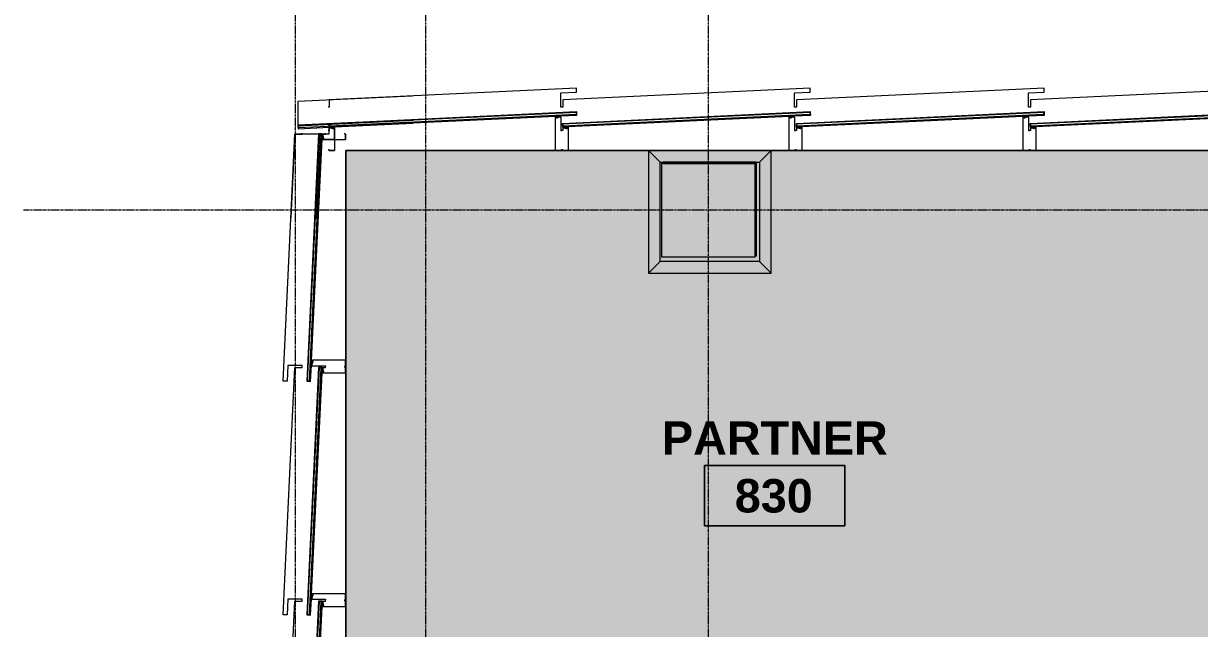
# Model space of a CAD drawing. Header units: inches. Extents: x -203 to 2070, y -968 to 768.
# Drawn here: x -203 to 98.8, y 457.7 to 613.1 of the extents above; entities that cross this region are included whole.
import ezdxf

# ---------------------------------------------------------------- set-up
doc = ezdxf.new("R2010")
doc.units = ezdxf.units.IN
doc.header["$MEASUREMENT"] = 0
doc.linetypes.add('Grid Line 1_2_', pattern=[0.875, 0.5, -0.125, 0.125, -0.125])
for name, color, linetype, lineweight in [('A-AREA-IDEN', 2, 'Continuous', 9), ('A-Bldg-Patt', 7, 'Continuous', 9), ('A-Cols-Bldg', 7, 'Continuous', 9), ('A-DETL-GENF', 92, 'Continuous', 9), ('A-DETL-THIN', 151, 'Continuous', 9), ('A-Glaz-Exst', 7, 'Continuous', 9), ('A-Wall-Exst', 7, 'Continuous', 9), ('A-WALL-PATT', 111, 'Continuous', 13), ('Jenner and Block 8fl_BB_dwg', 8, 'Continuous', 9), ('S-GRID', 1, 'Continuous', 9)]:
    doc.layers.add(name, color=color, linetype=linetype, lineweight=lineweight)
doc.styles.add('Swis721 Lt BT_B', font='', dxfattribs={"height": 8.583975})
doc.styles.get('Swis721 Lt BT_B').set_extended_font_data('Swis721 Lt BT', bold=True)

# ---------------------------------------------------------------- blocks, each defined once
blk = doc.blocks.new('Jenner and Block 8fl_BB_dwg_CW-60-5551869-LEVEL 8 - POWER _ SIGNAL')
at = {"layer": 'A-Glaz-Exst'}
for p, q in [((12.2, 3.66), (9.21, -59.64)), ((12.71, 3.76), (9.71, -59.79)), ((12.7, 3.64), (11.95, 3.67)), ((11.38, -1.22), (11.47, -1.22)), ((11.38, -1.27), (11.46, -1.27)), ((11.51, -0.25), (11.47, -1.19)), ((11.69, -0.87), (11.49, -0.86)), ((11.67, -1.6), (11.68, -1.6)), ((11.68, -1.41), (11.69, -1.41)), ((11.68, -1.46), (11.68, -1.46)), ((11.68, -1.51), (11.68, -1.51)), ((11.68, -1.55), (11.68, -1.55)), ((11.69, -1.18), (11.7, -1.18)), ((11.69, -1.23), (11.7, -1.23)), ((11.69, -1.27), (11.69, -1.27)), ((11.69, -1.32), (11.69, -1.32)), ((11.69, -1.37), (11.69, -1.37)), ((11.7, -0.99), (11.71, -0.99)), ((11.7, -1.04), (11.7, -1.04)), ((11.7, -1.09), (11.7, -1.09)), ((11.7, -1.13), (11.7, -1.13)), ((11.71, -0.9), (11.71, -0.9)), ((11.71, -0.95), (11.71, -0.95)), ((8.67, -58.72), (8.75, -58.73)), ((8.67, -58.77), (8.75, -58.78)), ((8.94, -59.13), (8.74, -59.12)), ((8.96, -59.05), (8.97, -59.05)), ((8.96, -59.1), (8.96, -59.1)), ((8.96, -59.63), (9.71, -59.67)), ((8.97, -58.82), (8.98, -58.82)), ((8.97, -58.86), (8.97, -58.86)), ((8.97, -58.91), (8.97, -58.91)), ((8.97, -58.96), (8.97, -58.96)), ((8.96, -59), (8.97, -59)), ((8.98, -58.58), (8.99, -58.58)), ((8.98, -58.63), (8.99, -58.63)), ((8.98, -58.68), (8.98, -58.68)), ((8.98, -58.72), (8.98, -58.72)), ((8.98, -58.77), (8.98, -58.77)), ((8.99, -58.4), (9, -58.4)), ((8.99, -58.44), (8.99, -58.44)), ((8.99, -58.49), (8.99, -58.49)), ((8.99, -58.54), (8.99, -58.54))]:
    blk.add_line(p, q, dxfattribs=at)
at = {"layer": 'A-Glaz-Exst', "flags": 128}
for points in [[(9.95, -59.8), (12.95, 3.75), (12.7, 3.76), (11.95, 3.8), (11.76, -0.26), (11.7, -1.58), (9.02, -58.42), (8.96, -59.75), (9.95, -59.8)], [(14.14, 0), (14.14, -0.26), (17.76, -0.26), (17.95, 3.75), (18.96, 3.75), (15.96, -59.75), (14.14, -59.75), (14.14, -60)], [(2.96, -0.25), (3.14, -0.25), (3.14, 0)], [(11.56, -0.25), (8.14, -0.25), (8.14, 0), (8.14, -0.25)], [(2.96, -1.63), (2.96, -0.25), (2.96, -1.63), (11.5, -1.63)], [(11.44, -1.19), (11.42, -1.18), (11.42, -1.15), (11.35, -1.14), (11.32, -1.19), (11.31, -1.24), (11.32, -1.29), (11.34, -1.34), (11.41, -1.35), (11.41, -1.31), (11.44, -1.31)], [(11.49, -0.87), (11.47, -1.19), (11.41, -1.19), (11.41, -1.16), (11.38, -1.16), (11.33, -1.22), (11.32, -1.24), (11.33, -1.27), (11.37, -1.33), (11.4, -1.34), (11.4, -1.31), (11.47, -1.31), (11.46, -1.34)], [(11.45, -1.62), (11.47, -1.31), (11.45, -1.62), (11.65, -1.62)], [(8.97, -58.38), (8.71, -58.38), (2.96, -58.38), (2.96, -59.75), (2.96, -58.37)], [(2.96, -59.75), (3.14, -59.75), (3.14, -60)], [(8.75, -58.81), (8.71, -59.75), (8.14, -59.75), (8.14, -60)], [(8.72, -58.81), (8.7, -58.81), (8.7, -58.85), (8.62, -58.85), (8.6, -58.8), (8.6, -58.75), (8.61, -58.69), (8.63, -58.65), (8.71, -58.65), (8.71, -58.69), (8.73, -58.69)], [(8.74, -59.13), (8.75, -58.81), (8.69, -58.81), (8.68, -58.84), (8.65, -58.84), (8.61, -58.77), (8.61, -58.75), (8.62, -58.72), (8.66, -58.66), (8.69, -58.66), (8.69, -58.69), (8.76, -58.69), (8.77, -58.38)], [(8.76, -58.69), (8.77, -58.38), (8.76, -58.69), (8.76, -58.66)]]:
    blk.add_lwpolyline(points, dxfattribs=at)
at = {"layer": 'A-Glaz-Exst'}
for centre, radius, start, end in [((11.38, -1.25), 0.0249, 87.3555, 177.3555), ((11.38, -1.25), 0.0249, 177.3555, 267.3555), ((11.44, -1.16), 0.0305, 271.5516, 353.6896), ((11.43, -1.34), 0.0305, 1.0214, 83.1594), ((11.47, -1.25), 0.0249, 267.3555, 357.3555), ((11.47, -1.25), 0.0249, 357.3555, 87.3555), ((11.63, -0.5), 0.258, 238.8655, 297.0089), ((11.62, -0.6), 0.258, 238.8655, 297.0089), ((11.64, -0.31), 0.258, 238.8655, 297.0089), ((11.63, -0.41), 0.258, 238.8655, 297.0089), ((11.65, -0.03), 0.258, 238.8655, 297.0089), ((11.64, -0.12), 0.258, 238.8655, 297.0089), ((11.64, -0.22), 0.258, 238.8655, 297.0089), ((11.68, -1.53), 0.0234, 87.297, 267.297), ((11.67, -1.62), 0.0234, 87.297, 177.7828), ((11.67, -1.62), 0.0234, 87.297, 177.2547), ((11.69, -1.34), 0.0234, 87.297, 267.297), ((11.68, -1.44), 0.0234, 87.297, 267.297), ((11.7, -1.16), 0.0234, 87.297, 267.297), ((11.69, -1.25), 0.0234, 87.297, 267.297), ((11.68, -1.58), 0.0238, 260.3836, 353.7904), ((11.7, -0.97), 0.0234, 87.297, 267.297), ((11.7, -1.06), 0.0234, 87.297, 267.297), ((11.68, -1.48), 0.0234, 267.297, 87.297), ((11.68, -1.58), 0.0234, 15.8834, 87.297), ((11.68, -1.58), 0.0234, 267.297, 1.6464), ((11.71, -0.88), 0.0234, 175.8685, 267.297), ((11.69, -1.3), 0.0234, 267.297, 87.297), ((11.69, -1.39), 0.0234, 267.297, 87.297), ((11.71, -1.02), 0.0234, 267.297, 87.297), ((11.7, -1.11), 0.0234, 267.297, 87.297), ((11.7, -1.2), 0.0234, 267.297, 87.297), ((11.71, -0.92), 0.0234, 267.297, 87.297), ((8.67, -58.75), 0.0249, 87.3502, 177.3502), ((8.67, -58.75), 0.0249, 177.3502, 267.3502), ((8.83, -59.98), 0.34, 67.7305, 110.8758), ((8.83, -60.07), 0.34, 68.4686, 111.6228), ((8.72, -58.84), 0.0305, 1.0161, 83.1541), ((8.83, -59.72), 0.34, 65.4949, 108.6593), ((8.83, -59.81), 0.34, 66.2438, 109.3942), ((8.83, -59.89), 0.34, 67.0021, 110.133), ((8.73, -58.66), 0.0305, 271.5463, 353.6844), ((8.83, -59.55), 0.34, 63.9852, 107.2002), ((8.83, -59.64), 0.34, 64.7421, 107.928), ((8.75, -58.75), 0.0249, 357.3502, 87.3502), ((8.75, -58.75), 0.0249, 267.3502, 357.3502), ((8.97, -58.93), 0.0234, 87.3355, 267.3355), ((8.96, -59.03), 0.0234, 87.3355, 267.3355), ((8.96, -59.12), 0.0234, 87.3355, 193.174), ((8.98, -58.75), 0.0234, 87.3355, 267.3355), ((8.97, -58.84), 0.0234, 87.3355, 267.3355), ((8.99, -58.56), 0.0234, 87.3355, 267.3355), ((8.98, -58.65), 0.0234, 87.3355, 267.3355), ((8.96, -59.07), 0.0234, 267.3355, 87.3355), ((8.99, -58.37), 0.0234, 190.1274, 267.3355), ((8.99, -58.37), 0.0234, 190.6265, 267.3355), ((8.99, -58.47), 0.0234, 87.3355, 267.3355), ((8.97, -58.89), 0.0234, 267.3355, 87.3355), ((8.97, -58.98), 0.0234, 267.3355, 87.3355), ((8.98, -58.7), 0.0234, 267.3355, 87.3355), ((8.98, -58.79), 0.0234, 267.3355, 87.3355), ((9, -58.42), 0.0238, 0.8421, 94.2489), ((9, -58.42), 0.0234, 267.3355, 87.3355), ((8.99, -58.51), 0.0234, 267.3355, 87.3355), ((8.99, -58.61), 0.0234, 267.3355, 87.3355)]:
    blk.add_arc(centre, radius, start, end, dxfattribs=at)
blk = doc.blocks.new('Jenner and Block 8fl_BB_dwg_CW-60-V3-LEVEL 8 - POWER _ SIGNAL')
at = {"layer": 'A-Glaz-Exst'}
for p, q in [((12.2, 3.66), (9.21, -59.64)), ((12.71, 3.76), (9.71, -59.79)), ((12.7, 3.64), (11.95, 3.67)), ((3.54, -1.63), (11.5, -1.63)), ((11.38, -1.22), (11.47, -1.22)), ((11.38, -1.27), (11.46, -1.27)), ((11.51, -0.25), (11.47, -1.19)), ((11.69, -0.87), (11.49, -0.86)), ((11.67, -1.6), (11.68, -1.6)), ((11.68, -1.41), (11.69, -1.41)), ((11.68, -1.46), (11.68, -1.46)), ((11.68, -1.51), (11.68, -1.51)), ((11.68, -1.55), (11.68, -1.55)), ((11.69, -1.18), (11.7, -1.18)), ((11.69, -1.23), (11.7, -1.23)), ((11.69, -1.27), (11.69, -1.27)), ((11.69, -1.32), (11.69, -1.32)), ((11.69, -1.37), (11.69, -1.37)), ((11.7, -0.99), (11.71, -0.99)), ((11.7, -1.04), (11.7, -1.04)), ((11.7, -1.09), (11.7, -1.09)), ((11.7, -1.13), (11.7, -1.13)), ((11.71, -0.9), (11.71, -0.9)), ((11.71, -0.95), (11.71, -0.95)), ((8.67, -58.72), (8.75, -58.73)), ((8.67, -58.77), (8.75, -58.78)), ((8.94, -59.13), (8.74, -59.12)), ((8.96, -59.05), (8.97, -59.05)), ((8.96, -59.1), (8.96, -59.1)), ((8.96, -59.63), (9.71, -59.67)), ((8.97, -58.82), (8.98, -58.82)), ((8.97, -58.86), (8.97, -58.86)), ((8.97, -58.91), (8.97, -58.91)), ((8.97, -58.96), (8.97, -58.96)), ((8.96, -59), (8.97, -59)), ((8.98, -58.58), (8.99, -58.58)), ((8.98, -58.63), (8.99, -58.63)), ((8.98, -58.68), (8.98, -58.68)), ((8.98, -58.72), (8.98, -58.72)), ((8.98, -58.77), (8.98, -58.77)), ((8.99, -58.4), (9, -58.4)), ((8.99, -58.44), (8.99, -58.44)), ((8.99, -58.49), (8.99, -58.49)), ((8.99, -58.54), (8.99, -58.54))]:
    blk.add_line(p, q, dxfattribs=at)
at = {"layer": 'A-Glaz-Exst', "flags": 128}
for points in [[(9.95, -59.8), (12.95, 3.75), (12.7, 3.76), (11.95, 3.8), (11.76, -0.26), (11.7, -1.58), (9.02, -58.42), (8.96, -59.75), (9.95, -59.8)], [(14.14, 0), (14.14, -0.26), (17.76, -0.26), (17.95, 3.75), (18.96, 3.75), (15.96, -59.75), (14.14, -59.75), (14.14, -60)], [(11.56, -0.25), (8.14, -0.25), (8.14, 0), (8.14, -0.25)], [(11.44, -1.19), (11.42, -1.18), (11.42, -1.15), (11.35, -1.14), (11.32, -1.19), (11.31, -1.24), (11.32, -1.29), (11.34, -1.34), (11.41, -1.35), (11.41, -1.31), (11.44, -1.31)], [(11.49, -0.87), (11.47, -1.19), (11.41, -1.19), (11.41, -1.16), (11.38, -1.16), (11.33, -1.22), (11.32, -1.24), (11.33, -1.27), (11.37, -1.33), (11.4, -1.34), (11.4, -1.31), (11.47, -1.31), (11.46, -1.34)], [(11.45, -1.62), (11.47, -1.31), (11.45, -1.62), (11.65, -1.62)], [(8.97, -58.38), (8.71, -58.38), (2.96, -58.38), (2.96, -59.75), (2.96, -58.37)], [(2.96, -59.75), (3.14, -59.75), (3.14, -60)], [(8.75, -58.81), (8.71, -59.75), (8.14, -59.75), (8.14, -60)], [(8.72, -58.81), (8.7, -58.81), (8.7, -58.85), (8.62, -58.85), (8.6, -58.8), (8.6, -58.75), (8.61, -58.69), (8.63, -58.65), (8.71, -58.65), (8.71, -58.69), (8.73, -58.69)], [(8.74, -59.13), (8.75, -58.81), (8.69, -58.81), (8.68, -58.84), (8.65, -58.84), (8.61, -58.77), (8.61, -58.75), (8.62, -58.72), (8.66, -58.66), (8.69, -58.66), (8.69, -58.69), (8.76, -58.69), (8.77, -58.38)], [(8.76, -58.69), (8.77, -58.38), (8.76, -58.69), (8.76, -58.66)]]:
    blk.add_lwpolyline(points, dxfattribs=at)
at = {"layer": 'A-Glaz-Exst'}
for centre, radius, start, end in [((11.38, -1.25), 0.0249, 87.3555, 177.3555), ((11.38, -1.25), 0.0249, 177.3555, 267.3555), ((11.44, -1.16), 0.0305, 271.5516, 353.6896), ((11.43, -1.34), 0.0305, 1.0214, 83.1594), ((11.47, -1.25), 0.0249, 267.3555, 357.3555), ((11.47, -1.25), 0.0249, 357.3555, 87.3555), ((11.63, -0.5), 0.258, 238.8655, 297.0089), ((11.62, -0.6), 0.258, 238.8655, 297.0089), ((11.64, -0.31), 0.258, 238.8655, 297.0089), ((11.63, -0.41), 0.258, 238.8655, 297.0089), ((11.65, -0.03), 0.258, 238.8655, 297.0089), ((11.64, -0.12), 0.258, 238.8655, 297.0089), ((11.64, -0.22), 0.258, 238.8655, 297.0089), ((11.68, -1.53), 0.0234, 87.297, 267.297), ((11.67, -1.62), 0.0234, 87.297, 177.7828), ((11.67, -1.62), 0.0234, 87.297, 177.2547), ((11.69, -1.34), 0.0234, 87.297, 267.297), ((11.68, -1.44), 0.0234, 87.297, 267.297), ((11.7, -1.16), 0.0234, 87.297, 267.297), ((11.69, -1.25), 0.0234, 87.297, 267.297), ((11.68, -1.58), 0.0238, 260.3836, 353.7904), ((11.7, -0.97), 0.0234, 87.297, 267.297), ((11.7, -1.06), 0.0234, 87.297, 267.297), ((11.68, -1.48), 0.0234, 267.297, 87.297), ((11.68, -1.58), 0.0234, 15.8834, 87.297), ((11.68, -1.58), 0.0234, 267.297, 1.6464), ((11.71, -0.88), 0.0234, 175.8685, 267.297), ((11.69, -1.3), 0.0234, 267.297, 87.297), ((11.69, -1.39), 0.0234, 267.297, 87.297), ((11.71, -1.02), 0.0234, 267.297, 87.297), ((11.7, -1.11), 0.0234, 267.297, 87.297), ((11.7, -1.2), 0.0234, 267.297, 87.297), ((11.71, -0.92), 0.0234, 267.297, 87.297), ((8.67, -58.75), 0.0249, 87.3502, 177.3502), ((8.67, -58.75), 0.0249, 177.3502, 267.3502), ((8.83, -59.98), 0.34, 67.7305, 110.8758), ((8.83, -60.07), 0.34, 68.4686, 111.6228), ((8.72, -58.84), 0.0305, 1.0161, 83.1541), ((8.83, -59.72), 0.34, 65.4949, 108.6593), ((8.83, -59.81), 0.34, 66.2438, 109.3942), ((8.83, -59.89), 0.34, 67.0021, 110.133), ((8.73, -58.66), 0.0305, 271.5463, 353.6844), ((8.83, -59.55), 0.34, 63.9852, 107.2002), ((8.83, -59.64), 0.34, 64.7421, 107.928), ((8.75, -58.75), 0.0249, 357.3502, 87.3502), ((8.75, -58.75), 0.0249, 267.3502, 357.3502), ((8.97, -58.93), 0.0234, 87.3355, 267.3355), ((8.96, -59.03), 0.0234, 87.3355, 267.3355), ((8.96, -59.12), 0.0234, 87.3355, 193.174), ((8.98, -58.75), 0.0234, 87.3355, 267.3355), ((8.97, -58.84), 0.0234, 87.3355, 267.3355), ((8.99, -58.56), 0.0234, 87.3355, 267.3355), ((8.98, -58.65), 0.0234, 87.3355, 267.3355), ((8.96, -59.07), 0.0234, 267.3355, 87.3355), ((8.99, -58.37), 0.0234, 190.1274, 267.3355), ((8.99, -58.37), 0.0234, 190.6265, 267.3355), ((8.99, -58.47), 0.0234, 87.3355, 267.3355), ((8.97, -58.89), 0.0234, 267.3355, 87.3355), ((8.97, -58.98), 0.0234, 267.3355, 87.3355), ((8.98, -58.7), 0.0234, 267.3355, 87.3355), ((8.98, -58.79), 0.0234, 267.3355, 87.3355), ((9, -58.42), 0.0238, 0.8421, 94.2489), ((9, -58.42), 0.0234, 267.3355, 87.3355), ((8.99, -58.51), 0.0234, 267.3355, 87.3355), ((8.99, -58.61), 0.0234, 267.3355, 87.3355)]:
    blk.add_arc(centre, radius, start, end, dxfattribs=at)
blk = doc.blocks.new('Jenner and Block 8fl_BB_dwg_CW-60-V1-LEVEL 8 - POWER _ SIGNAL')
at = {"layer": 'A-Glaz-Exst'}
for p, q in [((12.2, 3.66), (9.21, -59.64)), ((12.71, 3.76), (9.71, -59.79)), ((12.7, 3.64), (11.95, 3.67)), ((11.38, -1.22), (11.47, -1.22)), ((11.38, -1.27), (11.46, -1.27)), ((11.51, -0.25), (11.47, -1.19)), ((11.69, -0.87), (11.49, -0.86)), ((11.67, -1.6), (11.68, -1.6)), ((11.68, -1.41), (11.69, -1.41)), ((11.68, -1.46), (11.68, -1.46)), ((11.68, -1.51), (11.68, -1.51)), ((11.68, -1.55), (11.68, -1.55)), ((11.69, -1.18), (11.7, -1.18)), ((11.69, -1.23), (11.7, -1.23)), ((11.69, -1.27), (11.69, -1.27)), ((11.69, -1.32), (11.69, -1.32)), ((11.69, -1.37), (11.69, -1.37)), ((11.7, -0.99), (11.71, -0.99)), ((11.7, -1.04), (11.7, -1.04)), ((11.7, -1.09), (11.7, -1.09)), ((11.7, -1.13), (11.7, -1.13)), ((11.71, -0.9), (11.71, -0.9)), ((11.71, -0.95), (11.71, -0.95)), ((8.67, -58.72), (8.75, -58.73)), ((8.67, -58.77), (8.75, -58.78)), ((8.94, -59.13), (8.74, -59.12)), ((8.96, -59.05), (8.97, -59.05)), ((8.96, -59.1), (8.96, -59.1)), ((8.96, -59.63), (9.71, -59.67)), ((8.97, -58.82), (8.98, -58.82)), ((8.97, -58.86), (8.97, -58.86)), ((8.97, -58.91), (8.97, -58.91)), ((8.97, -58.96), (8.97, -58.96)), ((8.96, -59), (8.97, -59)), ((8.98, -58.58), (8.99, -58.58)), ((8.98, -58.63), (8.99, -58.63)), ((8.98, -58.68), (8.98, -58.68)), ((8.98, -58.72), (8.98, -58.72)), ((8.98, -58.77), (8.98, -58.77)), ((8.99, -58.4), (9, -58.4)), ((8.99, -58.44), (8.99, -58.44)), ((8.99, -58.49), (8.99, -58.49)), ((8.99, -58.54), (8.99, -58.54))]:
    blk.add_line(p, q, dxfattribs=at)
at = {"layer": 'A-Glaz-Exst', "flags": 128}
for points in [[(9.95, -59.8), (12.95, 3.75), (12.7, 3.76), (11.95, 3.8), (11.76, -0.26), (11.7, -1.58), (9.02, -58.42), (8.96, -59.75), (9.95, -59.8)], [(14.14, 0), (14.14, -0.26), (17.76, -0.26), (17.95, 3.75), (18.96, 3.75), (15.96, -59.75), (14.14, -59.75), (14.14, -60)], [(2.96, -0.25), (3.14, -0.25), (3.14, 0)], [(11.56, -0.25), (8.14, -0.25), (8.14, 0), (8.14, -0.25)], [(2.96, -1.63), (2.96, -0.25), (2.96, -1.63), (11.5, -1.63)], [(11.44, -1.19), (11.42, -1.18), (11.42, -1.15), (11.35, -1.14), (11.32, -1.19), (11.31, -1.24), (11.32, -1.29), (11.34, -1.34), (11.41, -1.35), (11.41, -1.31), (11.44, -1.31)], [(11.49, -0.87), (11.47, -1.19), (11.41, -1.19), (11.41, -1.16), (11.38, -1.16), (11.33, -1.22), (11.32, -1.24), (11.33, -1.27), (11.37, -1.33), (11.4, -1.34), (11.4, -1.31), (11.47, -1.31), (11.46, -1.34)], [(11.45, -1.62), (11.47, -1.31), (11.45, -1.62), (11.65, -1.62)], [(8.97, -58.38), (8.71, -58.38), (2.96, -58.38), (2.96, -59.75), (2.96, -58.37)], [(2.96, -59.75), (3.14, -59.75), (3.14, -60)], [(8.75, -58.81), (8.71, -59.75), (8.14, -59.75), (8.14, -60)], [(8.72, -58.81), (8.7, -58.81), (8.7, -58.85), (8.62, -58.85), (8.6, -58.8), (8.6, -58.75), (8.61, -58.69), (8.63, -58.65), (8.71, -58.65), (8.71, -58.69), (8.73, -58.69)], [(8.74, -59.13), (8.75, -58.81), (8.69, -58.81), (8.68, -58.84), (8.65, -58.84), (8.61, -58.77), (8.61, -58.75), (8.62, -58.72), (8.66, -58.66), (8.69, -58.66), (8.69, -58.69), (8.76, -58.69), (8.77, -58.38)], [(8.76, -58.69), (8.77, -58.38), (8.76, -58.69), (8.76, -58.66)]]:
    blk.add_lwpolyline(points, dxfattribs=at)
at = {"layer": 'A-Glaz-Exst'}
for centre, radius, start, end in [((11.38, -1.25), 0.0249, 87.3555, 177.3555), ((11.38, -1.25), 0.0249, 177.3555, 267.3555), ((11.44, -1.16), 0.0305, 271.5516, 353.6896), ((11.43, -1.34), 0.0305, 1.0214, 83.1594), ((11.47, -1.25), 0.0249, 267.3555, 357.3555), ((11.47, -1.25), 0.0249, 357.3555, 87.3555), ((11.63, -0.5), 0.258, 238.8655, 297.0089), ((11.62, -0.6), 0.258, 238.8655, 297.0089), ((11.64, -0.31), 0.258, 238.8655, 297.0089), ((11.63, -0.41), 0.258, 238.8655, 297.0089), ((11.65, -0.03), 0.258, 238.8655, 297.0089), ((11.64, -0.12), 0.258, 238.8655, 297.0089), ((11.64, -0.22), 0.258, 238.8655, 297.0089), ((11.68, -1.53), 0.0234, 87.297, 267.297), ((11.67, -1.62), 0.0234, 87.297, 177.7828), ((11.67, -1.62), 0.0234, 87.297, 177.2547), ((11.69, -1.34), 0.0234, 87.297, 267.297), ((11.68, -1.44), 0.0234, 87.297, 267.297), ((11.7, -1.16), 0.0234, 87.297, 267.297), ((11.69, -1.25), 0.0234, 87.297, 267.297), ((11.68, -1.58), 0.0238, 260.3836, 353.7904), ((11.7, -0.97), 0.0234, 87.297, 267.297), ((11.7, -1.06), 0.0234, 87.297, 267.297), ((11.68, -1.48), 0.0234, 267.297, 87.297), ((11.68, -1.58), 0.0234, 15.8834, 87.297), ((11.68, -1.58), 0.0234, 267.297, 1.6464), ((11.71, -0.88), 0.0234, 175.8685, 267.297), ((11.69, -1.3), 0.0234, 267.297, 87.297), ((11.69, -1.39), 0.0234, 267.297, 87.297), ((11.71, -1.02), 0.0234, 267.297, 87.297), ((11.7, -1.11), 0.0234, 267.297, 87.297), ((11.7, -1.2), 0.0234, 267.297, 87.297), ((11.71, -0.92), 0.0234, 267.297, 87.297), ((8.67, -58.75), 0.0249, 87.3502, 177.3502), ((8.67, -58.75), 0.0249, 177.3502, 267.3502), ((8.83, -59.98), 0.34, 67.7305, 110.8758), ((8.83, -60.07), 0.34, 68.4686, 111.6228), ((8.72, -58.84), 0.0305, 1.0161, 83.1541), ((8.83, -59.72), 0.34, 65.4949, 108.6593), ((8.83, -59.81), 0.34, 66.2438, 109.3942), ((8.83, -59.89), 0.34, 67.0021, 110.133), ((8.73, -58.66), 0.0305, 271.5463, 353.6844), ((8.83, -59.55), 0.34, 63.9852, 107.2002), ((8.83, -59.64), 0.34, 64.7421, 107.928), ((8.75, -58.75), 0.0249, 357.3502, 87.3502), ((8.75, -58.75), 0.0249, 267.3502, 357.3502), ((8.97, -58.93), 0.0234, 87.3355, 267.3355), ((8.96, -59.03), 0.0234, 87.3355, 267.3355), ((8.96, -59.12), 0.0234, 87.3355, 193.174), ((8.98, -58.75), 0.0234, 87.3355, 267.3355), ((8.97, -58.84), 0.0234, 87.3355, 267.3355), ((8.99, -58.56), 0.0234, 87.3355, 267.3355), ((8.98, -58.65), 0.0234, 87.3355, 267.3355), ((8.96, -59.07), 0.0234, 267.3355, 87.3355), ((8.99, -58.37), 0.0234, 190.1274, 267.3355), ((8.99, -58.37), 0.0234, 190.6265, 267.3355), ((8.99, -58.47), 0.0234, 87.3355, 267.3355), ((8.97, -58.89), 0.0234, 267.3355, 87.3355), ((8.97, -58.98), 0.0234, 267.3355, 87.3355), ((8.98, -58.7), 0.0234, 267.3355, 87.3355), ((8.98, -58.79), 0.0234, 267.3355, 87.3355), ((9, -58.42), 0.0238, 0.8421, 94.2489), ((9, -58.42), 0.0234, 267.3355, 87.3355), ((8.99, -58.51), 0.0234, 267.3355, 87.3355), ((8.99, -58.61), 0.0234, 267.3355, 87.3355)]:
    blk.add_arc(centre, radius, start, end, dxfattribs=at)
blk = doc.blocks.new('Jenner and Block 8fl_BB_dwg-4751915-LEVEL 8 - POWER _ SIGNAL')
at = {"layer": 'A-Bldg-Patt'}
blk.add_hatch(color=256, dxfattribs=at).paths.add_polyline_path([(-15.27, 553.15), (-15.27, 577.15), (-39.27, 577.15), (-39.27, 576.86), (-15.67, 576.86), (-15.67, 553.15)], flags=0)
for p, q in [((-15.27, 577.15), (-39.27, 577.15)), ((-39.27, 577.15), (-39.27, 576.86)), ((-39.27, 576.86), (-15.67, 576.86)), ((-15.67, 576.86), (-15.67, 553.15)), ((-15.27, 553.15), (-15.27, 577.15)), ((-15.67, 553.15), (-15.27, 553.15))]:
    blk.add_line(p, q, dxfattribs=at)
at = {"layer": 'A-Cols-Bldg', "flags": 128}
for points in [[(-15.27, 577.15), (-39.27, 577.15), (-39.27, 576.86)], [(-15.67, 553.15), (-15.27, 553.15), (-15.27, 577.15)]]:
    blk.add_lwpolyline(points, dxfattribs=at)
at = {"layer": 'A-Glaz-Exst'}
for p, q in [((-132.88, 586.52), (-132.84, 585.77)), ((-132.85, 586.03), (-103.42, 587.42)), ((-132.82, 586.02), (-132.81, 585.77)), ((-124.08, 585.94), (-125.02, 585.9)), ((-124.39, 586.13), (-124.38, 585.93)), ((-124.36, 586.15), (-124.36, 586.15)), ((-124.32, 586.15), (-124.32, 586.16)), ((-124.27, 586.15), (-124.27, 586.16)), ((-124.22, 586.16), (-124.22, 586.16)), ((-124.18, 586.16), (-124.18, 586.16)), ((-124.13, 586.16), (-124.13, 586.16)), ((-124.08, 586.16), (-124.08, 586.17)), ((-124.04, 586.17), (-124.04, 586.17)), ((-124.04, 585.86), (-124.04, 585.94)), ((-123.99, 586.17), (-123.99, 586.17)), ((-123.99, 585.86), (-123.99, 585.94)), ((-123.94, 586.17), (-123.94, 586.17)), ((-123.9, 586.17), (-123.9, 586.18)), ((-123.85, 586.17), (-123.85, 586.18)), ((-123.8, 586.18), (-123.8, 586.18)), ((-123.76, 586.18), (-123.76, 586.18)), ((-123.71, 586.18), (-123.71, 586.18)), ((-123.66, 586.18), (-123.66, 586.19)), ((-127.5, 584.44), (-128.53, 562.72)), ((-127.01, 584.3), (-128.02, 562.72)), ((-127.51, 584.33), (-126.76, 584.29)), ((-127.01, 584.27), (-126.76, 584.26)), ((-126.78, 583.2), (-126.79, 583.2)), ((-126.78, 583.15), (-126.79, 583.15)), ((-126.79, 583.11), (-126.79, 583.11)), ((-126.79, 583.06), (-126.79, 583.06)), ((-126.77, 583.39), (-126.78, 583.39)), ((-126.78, 583.34), (-126.78, 583.34)), ((-126.78, 583.29), (-126.78, 583.29)), ((-126.78, 583.25), (-126.78, 583.25)), ((-126.76, 583.62), (-126.77, 583.62)), ((-126.76, 583.57), (-126.77, 583.57)), ((-126.77, 583.53), (-126.77, 583.53)), ((-126.77, 583.48), (-126.77, 583.48)), ((-126.77, 583.43), (-126.77, 583.43)), ((-126.76, 583.76), (-126.76, 583.76)), ((-126.76, 583.71), (-126.76, 583.71)), ((-126.76, 583.67), (-126.76, 583.67)), ((-126.73, 583.79), (-126.53, 583.78)), ((-126.47, 583.39), (-126.55, 583.39)), ((-126.46, 583.44), (-126.54, 583.44))]:
    blk.add_line(p, q, dxfattribs=at)
at = {"layer": 'A-Glaz-Exst', "flags": 128}
for points in [[(-103.74, 594.15), (-133.01, 592.77), (-133.01, 586.77), (-103.46, 588.16)], [(-133.01, 586.76), (-133, 586.52), (-103.45, 587.92)], [(-133, 586.52), (-132.96, 585.77), (-125.02, 586.15)], [(-126.77, 583.04), (-126.5, 583.04), (-123.64, 583.04), (-123.64, 585.9), (-123.64, 586.16)], [(-126.55, 583.48), (-126.5, 584.41), (-125.02, 584.41), (-125.02, 586.14), (-123.69, 586.21), (-103.41, 587.17)], [(-124.39, 585.93), (-124.08, 585.94), (-124.08, 585.88), (-124.1, 585.87), (-124.1, 585.84), (-124.03, 585.8), (-124.01, 585.8), (-123.99, 585.81), (-123.93, 585.85), (-123.93, 585.88), (-123.96, 585.88), (-123.96, 585.95), (-123.64, 585.96)], [(-124.08, 585.91), (-124.08, 585.89), (-124.12, 585.89), (-124.11, 585.81), (-124.06, 585.79), (-124.01, 585.79), (-123.96, 585.8), (-123.91, 585.82), (-123.92, 585.9), (-123.95, 585.9), (-123.96, 585.92)], [(-123.96, 585.95), (-123.64, 585.96), (-123.96, 585.95), (-123.93, 585.95)], [(-134.77, 562.85), (-133.75, 584.46), (-127.75, 584.46), (-128.78, 562.72)], [(-127.77, 562.72), (-126.81, 583.08), (-126.75, 584.41), (-127.75, 584.46)], [(-126.53, 583.79), (-126.55, 583.48), (-126.48, 583.47), (-126.48, 583.5), (-126.45, 583.5), (-126.41, 583.43), (-126.4, 583.41), (-126.41, 583.39), (-126.46, 583.32), (-126.49, 583.32), (-126.49, 583.35), (-126.55, 583.36), (-126.57, 583.04)], [(-126.55, 583.36), (-126.57, 583.04), (-126.55, 583.36), (-126.55, 583.33)], [(-126.52, 583.48), (-126.5, 583.48), (-126.49, 583.51), (-126.42, 583.51), (-126.4, 583.46), (-126.39, 583.41), (-126.4, 583.36), (-126.43, 583.31), (-126.5, 583.31), (-126.5, 583.35), (-126.52, 583.35)], [(-120.75, 406.68), (-120.75, 580.15), (1913.11, 580.15)]]:
    blk.add_lwpolyline(points, dxfattribs=at)
at = {"layer": 'A-Glaz-Exst'}
for centre, radius, start, end in [((-125.33, 586.02), 0.34, 338.3772, 21.5314), ((-125.25, 586.02), 0.34, 339.1242, 22.2695), ((-125.16, 586.02), 0.34, 339.867, 22.9979), ((-125.08, 586.02), 0.34, 340.6058, 23.7562), ((-124.99, 586.02), 0.34, 341.3407, 24.5051), ((-124.9, 586.02), 0.34, 342.072, 25.2579), ((-124.82, 586.02), 0.34, 342.7998, 26.0148), ((-124.39, 586.15), 0.0234, 256.826, 2.6645), ((-124.34, 586.15), 0.0234, 2.6645, 182.6645), ((-124.29, 586.15), 0.0234, 182.6645, 2.6645), ((-124.25, 586.16), 0.0234, 2.6645, 182.6645), ((-124.2, 586.16), 0.0234, 182.6645, 2.6645), ((-124.15, 586.16), 0.0234, 2.6645, 182.6645), ((-124.11, 586.16), 0.0234, 182.6645, 2.6645), ((-124.11, 585.91), 0.0305, 6.8459, 88.9839), ((-124.06, 586.17), 0.0234, 2.6645, 182.6645), ((-124.01, 586.17), 0.0234, 182.6645, 2.6645), ((-124.02, 585.94), 0.0249, 92.6498, 182.6498), ((-124.01, 585.86), 0.0249, 182.6498, 272.6498), ((-124.02, 585.94), 0.0249, 2.6498, 92.6498), ((-124.01, 585.86), 0.0249, 272.6498, 2.6498), ((-123.97, 586.17), 0.0234, 2.6645, 182.6645), ((-123.92, 585.92), 0.0305, 96.3156, 178.4537), ((-123.92, 586.17), 0.0234, 182.6645, 2.6645), ((-123.87, 586.18), 0.0234, 2.6645, 182.6645), ((-123.83, 586.18), 0.0234, 182.6645, 2.6645), ((-123.78, 586.18), 0.0234, 2.6645, 182.6645), ((-123.73, 586.18), 0.0234, 182.6645, 2.6645), ((-123.69, 586.19), 0.0234, 2.6645, 182.6645), ((-123.69, 586.18), 0.0238, 355.7511, 89.1579), ((-123.64, 586.18), 0.0234, 182.6645, 259.8726), ((-123.64, 586.18), 0.0234, 182.6645, 259.3735), ((-127.22, 585.12), 0.878, 250.8934, 283.712), ((-126.78, 583.27), 0.0234, 87.3355, 267.3355), ((-126.79, 583.18), 0.0234, 87.3355, 267.3355), ((-126.79, 583.08), 0.0234, 87.3355, 267.3355), ((-126.79, 583.08), 0.0238, 180.8421, 274.2489), ((-126.77, 583.46), 0.0234, 87.3355, 267.3355), ((-126.78, 583.36), 0.0234, 87.3355, 267.3355), ((-126.76, 583.64), 0.0234, 87.3355, 267.3355), ((-126.77, 583.55), 0.0234, 87.3355, 267.3355), ((-126.79, 583.13), 0.0234, 267.3355, 87.3355), ((-126.79, 583.04), 0.0234, 10.1274, 87.3355), ((-126.79, 583.04), 0.0234, 10.6265, 87.3355), ((-126.63, 584.21), 0.34, 243.9852, 287.2002), ((-126.76, 583.74), 0.0234, 87.3355, 267.3355), ((-126.78, 583.32), 0.0234, 267.3355, 87.3355), ((-126.78, 583.22), 0.0234, 267.3355, 87.3355), ((-126.63, 584.39), 0.34, 245.4949, 288.6593), ((-126.63, 584.3), 0.34, 244.7421, 287.928), ((-126.77, 583.5), 0.0234, 267.3355, 87.3355), ((-126.77, 583.41), 0.0234, 267.3355, 87.3355), ((-126.63, 584.64), 0.34, 247.7305, 290.8758), ((-126.63, 584.56), 0.34, 247.0021, 290.133), ((-126.63, 584.47), 0.34, 246.2438, 289.3942), ((-126.75, 583.79), 0.0234, 267.3355, 13.174), ((-126.76, 583.69), 0.0234, 267.3355, 87.3355), ((-126.76, 583.6), 0.0234, 267.3355, 87.3355), ((-126.63, 584.73), 0.34, 248.4686, 291.6228), ((-126.55, 583.42), 0.0249, 87.3502, 177.3502), ((-126.55, 583.42), 0.0249, 177.3502, 267.3502), ((-126.52, 583.32), 0.0305, 91.5463, 173.6844), ((-126.51, 583.51), 0.0305, 181.0161, 263.1541), ((-126.46, 583.41), 0.0249, 267.3502, 357.3502), ((-126.46, 583.41), 0.0249, 357.3502, 87.3502)]:
    blk.add_arc(centre, radius, start, end, dxfattribs=at)
at = {"layer": 'A-Wall-Exst', "flags": 128}
for points in [[(-43.02, 580.15), (-43.02, 548.65), (-11.52, 548.65), (-11.52, 580.15)], [(-14.52, 577.15), (-14.52, 551.65), (-40.02, 551.65), (-40.02, 577.15)]]:
    blk.add_lwpolyline(points, close=True, dxfattribs=at)
at = {"layer": 'A-WALL-PATT', "color": 7, "lineweight": 9, "flags": 128}
for points in [[(-43.02, 580.15), (-40.02, 577.15)], [(-14.52, 577.15), (-11.52, 580.15)], [(-40.02, 551.65), (-43.02, 548.65)], [(-14.52, 551.65), (-11.52, 548.65)]]:
    blk.add_lwpolyline(points, close=True, dxfattribs=at)
at = {"extrusion": (0, 0, -1), "zscale": -1, "rotation": 90.00000000000001}
for p in [(65.27, 577.19), (5.27, 577.19), (-54.73, 577.19), (-114.73, 577.19)]:
    blk.add_blockref('Jenner and Block 8fl_BB_dwg_CW-60-5551869-LEVEL 8 - POWER _ SIGNAL', p, dxfattribs=at)
at = {"rotation": 180}
for name, p in [('Jenner and Block 8fl_BB_dwg_CW-60-V1-LEVEL 8 - POWER _ SIGNAL', (-117.8, 524.65)), ('Jenner and Block 8fl_BB_dwg_CW-60-V1-LEVEL 8 - POWER _ SIGNAL', (-117.8, 464.65)), ('Jenner and Block 8fl_BB_dwg_CW-60-V3-LEVEL 8 - POWER _ SIGNAL', (-117.8, 404.65))]:
    blk.add_blockref(name, p, dxfattribs=at)
blk = doc.blocks.new('Room Tag - Room Name and Number-3379422-LEVEL 8 - POWER _ SIGNAL')
at = {"layer": 'A-AREA-IDEN'}
for p, q in [((-0.1881, -0.1636), (-0.1881, -0.0018)), ((-0.1881, -0.0018), (0.1869, -0.0018)), ((0.1869, -0.0018), (-0.1881, -0.0018)), ((-0.1881, -0.0018), (-0.1881, -0.1636)), ((0.1869, -0.0018), (0.1869, -0.1636)), ((0.1869, -0.1636), (0.1869, -0.0018)), ((0.1869, -0.1636), (-0.1881, -0.1636)), ((-0.1881, -0.1636), (0.1869, -0.1636))]:
    blk.add_line(p, q, dxfattribs=at)

msp = doc.modelspace()

# ---------------------------------------------------------------- hatches: boundary and pattern name
at = {"layer": 'A-DETL-GENF'}
h = msp.add_hatch(color=9, dxfattribs=at)
h.paths.add_polyline_path([(131.76, -847.99), (290.74, -780.5), (227.71, -632.01), (203.3, -642.37), (194.97, -622.75), (199.23, -620.94), (205.75, -636.3), (297.88, -597.2), (299.68, -601.45), (231.97, -630.2), (295, -778.69), (401.08, -733.65), (338.06, -585.16), (336.5, -585.82), (334.7, -581.57), (419.28, -545.66), (421.09, -549.92), (342.31, -583.36), (405.34, -731.84), (515.31, -685.15), (511.69, -685.15), (511.69, -619.4), (491.89, -619.4), (491.89, -612.4), (492.01, -612.4), (492.01, -532.94), (471.73, -532.94), (471.73, -528.42), (457.91, -534.29), (456.1, -530.03), (470.83, -523.78), (471.73, -525.91), (471.73, -508.94), (495.73, -508.94), (495.73, -510.53), (555.67, -510.53), (555.67, -394.75), (560.67, -394.75), (560.67, -437.31), (560.17, -437.31), (560.17, -441.94), (560.67, -441.94), (560.67, -498.09), (620.88, -498.09), (620.88, -477.65), (625.88, -477.65), (625.88, -500.46), (758.51, -500.46), (758.46, -433.94), (754.23, -433.94), (754.23, -433.44), (758.51, -433.44), (758.51, -376.94), (697.48, -376.94), (697.48, -433.44), (721.73, -433.44), (721.73, -433.94), (693.48, -433.94), (693.48, -433.44), (696.98, -433.43), (696.98, -376.94), (661.48, -376.94), (661.48, -433.44), (660.98, -433.44), (660.98, -376.94), (625.46, -376.94), (625.46, -433.44), (624.19, -433.44), (624.19, -433.94), (625.46, -433.94), (625.46, -441.94), (600.17, -441.94), (600.17, -437.31), (620.83, -437.31), (620.83, -304.37), (601.17, -304.37), (601.17, -299.75), (634.61, -299.75), (634.61, -357.01), (665.48, -357.01), (665.48, -344.95), (665.98, -344.95), (665.98, -357.01), (696.98, -357.01), (696.98, -299.95), (699.23, -299.95), (699.23, -300.45), (697.48, -300.45), (697.48, -357.01), (733.48, -357.01), (733.48, -300.45), (731.73, -300.45), (731.73, -299.95), (757.71, -299.95), (757.71, -300.45), (733.98, -300.45), (733.98, -357.01), (793.96, -357.01), (793.96, -300.45), (790.21, -300.45), (790.21, -299.95), (793.96, -299.95), (793.96, -230.99), (634.98, -230.99), (634.98, -254.99), (560.67, -254.98), (560.67, -299.75), (561.17, -299.75), (561.17, -304.37), (560.67, -304.37), (560.67, -346.75), (555.67, -346.75), (555.67, -249.98), (564.59, -249.98), (564.59, -200.84), (575.84, -200.84), (575.84, -243.74), (630.36, -243.74), (630.36, -224.99), (674.86, -224.99), (674.86, -160.84), (555.74, -160.84), (555.74, 0.66), (596.73, 0.66), (596.73, -16.34), (638.73, -16.34), (638.73, 0.66), (700.73, 0.66), (700.73, -16.34), (742.73, -16.34), (742.73, 0.66), (766.8, 0.66), (766.8, 103.43), (726.05, 103.43), (726.05, 294.15), (766.8, 294.15), (766.8, 350.67), (785.11, 350.67), (785.11, 346.92), (771.42, 346.92), (771.42, 227.06), (826.8, 227.06), (826.8, 228.74), (831.42, 228.74), (831.42, 268.74), (826.8, 268.74), (826.8, 346.92), (825.11, 346.92), (825.11, 350.67), (1166.99, 350.67), (1166.99, 227.06), (1492.42, 227.06), (1492.42, 350.67), (1553.42, 350.67), (1553.42, 351.59), (1718.67, 351.59), (1718.67, 360.59), (1723.3, 360.59), (1723.3, 351.59), (1910.23, 351.59), (1910.23, 580.43), (-120.35, 580.43), (-120.35, 406.96), (48.71, 406.96), (48.71, 428.91), (66.73, 428.91), (66.73, 424.29), (53.33, 424.29), (53.33, 330.65), (48.71, 330.65), (48.71, 402.34), (-120.35, 402.34), (-120.35, 286.96), (48.71, 286.96), (48.71, 290.65), (53.33, 290.65), (53.33, 280.65), (48.71, 280.65), (48.71, 282.34), (-120.35, 282.34), (-120.35, 166.96), (48.71, 166.96), (48.71, 240.65), (53.33, 240.65), (53.33, 160.65), (48.71, 160.65), (48.71, 162.34), (-120.35, 162.34), (-120.35, 0.55), (-80.76, 0.55), (-80.76, -14.04), (48.71, -14.04), (48.71, 120.65), (53.33, 120.65), (53.33, -25.35), (48.71, -25.35), (48.71, -18.66), (-80.76, -18.66), (-80.76, -30.95), (-120.35, -30.95), (-120.35, -193.04), (48.71, -193.04), (48.71, -65.35), (53.33, -65.35), (53.33, -220.93), (67.88, -255.19), (63.62, -257), (48.71, -221.87), (48.71, -197.66), (-120.35, -197.66), (-120.35, -254.17), (-74.95, -361.1), (79.91, -295.37), (79.25, -293.82), (83.5, -292.01), (138.94, -422.62), (134.69, -424.43), (81.71, -299.63), (-73.15, -365.36), (42.29, -637.25), (197.13, -571.52), (169.07, -505.43), (173.33, -503.62), (203.19, -573.97), (182.94, -582.57), (183.6, -584.12), (179.34, -585.93), (178.68, -584.37), (44.1, -641.5), (118.32, -816.32)], flags=0)
h.paths.add_polyline_path([(225.76, -805.76), (216.38, -783.67), (238.47, -774.29), (247.85, -796.38), (227.71, -804.93)], flags=0)
h.paths.add_polyline_path([(446.67, -711.97), (437.29, -689.88), (459.38, -680.5), (468.76, -702.59), (455.33, -708.29)], flags=0)
h.paths.add_polyline_path([(516.31, -684.73), (893.34, -524.65), (963.74, -524.65), (963.74, -523.31), (943.94, -523.31), (943.94, -499.31), (963.74, -499.31), (963.74, -496.94), (968.74, -496.94), (968.74, -456.94), (963.74, -456.94), (963.74, -457.44), (946.48, -457.44), (946.48, -308.86), (799.96, -308.86), (799.96, -363.01), (764.51, -363.01), (764.51, -516.53), (744.73, -516.53), (744.73, -518.83), (942.73, -518.83), (942.73, -523.83), (744.73, -523.83), (744.73, -532.94), (725.26, -532.94), (725.26, -561.42), (744.73, -561.42), (744.73, -585.42), (725.26, -585.42), (725.26, -591.53), (659.62, -619.4), (590.81, -619.4), (590.81, -647.06), (516.73, -647.06), (516.73, -643.56), (587.31, -643.56), (587.31, -619.4), (516.31, -619.4), (516.31, -647.06)], flags=0)
h.paths.add_polyline_path([(641.71, -612.4), (658.19, -612.4), (718.26, -586.9), (718.26, -516.53), (499.01, -516.53), (499.01, -612.4), (590.81, -612.4)], flags=0)
h.paths.add_polyline_path([(266.06, -553.39), (246.27, -506.73), (353.03, -461.4), (225.02, -159.89), (118.32, -205.4), (108.25, -181.68), (108.25, 5.05), (112.87, 5.05), (112.87, -31.04), (203.26, -31.04), (203.26, 5.05), (260.18, 5.05), (261.13, 4.11), (257.73, 4.11), (257.73, 0.96), (258.26, 0.43), (250.87, 0.43), (250.87, -35.66), (237.05, -35.66), (237.05, -149.24), (363.42, -149.24), (363.42, -0.52), (297.73, -0.52), (297.73, 4.11), (495.73, 4.11), (495.73, -81.52), (491.11, -81.52), (491.11, -0.52), (368.05, -0.52), (368.05, -149.24), (491.11, -149.24), (491.11, -121.52), (495.73, -121.52), (495.73, -271.65), (491.11, -271.65), (491.11, -229.94), (467.11, -229.94), (467.11, -196.21), (491.11, -196.21), (491.11, -153.87), (237.05, -153.87), (237.05, -179.26), (294.82, -315.34), (491.11, -315.34), (491.11, -311.65), (495.73, -311.65), (495.73, -455.18), (418.47, -487.97), (416.67, -483.71), (491.11, -452.12), (491.11, -319.96), (296.78, -319.96), (374, -501.83), (379.85, -499.34), (381.65, -503.6), (372.58, -507.45), (361.98, -482.48), (304.78, -506.77), (315.23, -531.4), (266.31, -553.28)], flags=0)
h.paths.add_polyline_path([(266.31, -548.22), (309.2, -529.03), (293.38, -491.75), (250.13, -510.11), (250.18, -510.21), (271.83, -501.02), (281.21, -523.11), (259.56, -532.3), (266.06, -547.64)], flags=0)
h.paths.add_polyline_path([(3.31, -538.98), (3.31, -538.98), (-6.07, -516.89), (16.02, -507.51), (25.4, -529.6), (5.12, -538.21)], flags=0)
h.paths.add_polyline_path([(27.39, -520.28), (25.5, -516.06), (150.98, -462.8), (150.32, -461.25), (154.57, -459.44), (157.7, -466.8), (153.44, -468.61), (152.78, -467.06), (30.58, -518.93)], flags=0)
h.paths.add_polyline_path([(620.88, -510.53), (720.73, -510.53), (720.73, -508.94), (744.73, -508.94), (744.73, -510.53), (758.51, -510.53), (758.51, -505.09), (560.67, -505.09), (560.67, -510.53), (584.66, -510.53)], flags=0)
h.paths.add_polyline_path([(302.97, -502.51), (360.17, -478.23), (354.84, -465.66), (297.64, -489.95), (302.68, -501.83)], flags=0)
h.paths.add_polyline_path([(963.74, -452.44), (963.74, -308.86), (951.48, -308.86), (951.48, -452.44)], flags=0)
h.paths.add_polyline_path([(656.69, -433.94), (656.69, -433.44), (660.98, -433.44), (660.98, -433.94)], flags=0)
h.paths.add_polyline_path([(661.48, -370.94), (758.51, -370.94), (758.51, -363.01), (625.46, -363.01), (625.46, -370.94), (660.98, -370.94)], flags=0)
h.paths.add_polyline_path([(625.46, -357.01), (631.11, -357.01), (631.11, -304.37), (625.46, -304.37), (625.46, -305.46)], flags=0)
h.paths.add_polyline_path([(968.74, -347.36), (968.74, -342.74), (967.22, -342.74), (967.22, -347.36), (967.7, -347.36)], flags=0)
h.paths.add_polyline_path([(800.58, -303.86), (963.74, -303.86), (963.74, -267.34), (968.74, -267.34), (968.74, -227.34), (965.73, -227.33), (965.73, -224.72), (769.74, -224.72), (769.74, -224.99), (799.96, -224.99), (799.96, -303.86)], flags=0)
h.paths.add_polyline_path([(739.48, -224.99), (766.24, -224.99), (766.24, -205.94), (679.48, -205.94), (679.48, -224.99)], flags=0)
h.paths.add_polyline_path([(968.13, -222.33), (968.13, -204.94), (965.44, -204.94), (965.44, -199.94), (988.73, -199.94), (988.73, -161.74), (993.73, -161.74), (993.73, -121.74), (988.73, -121.74), (988.73, -121.34), (980.11, -121.34), (980.11, -122.59), (769.74, -122.59), (769.74, -217.72), (965.73, -217.72), (965.73, -222.33)], flags=0)
h.paths.add_polyline_path([(491.11, -201.31), (491.11, -200.83), (471.73, -200.83), (471.73, -201.31), (488.71, -201.31)], flags=0)
h.paths.add_polyline_path([(680.61, -201.31), (766.24, -201.31), (766.24, -119.34), (679.48, -119.34), (679.48, -201.31)], flags=0)
h.paths.add_polyline_path([(412.52, -195.51), (412.52, -195.51), (412.33, -195.46)], flags=0)
h.paths.add_polyline_path([(383.52, -195.51), (383.52, -195.51), (383.33, -195.46)], flags=0)
h.paths.add_polyline_path([(232.42, -168.37), (232.42, -156.73), (228.24, -158.51), (228.99, -160.28)], flags=0)
h.paths.add_polyline_path([(668.23, -146.84), (668.23, -111.34), (771.73, -111.34), (771.73, -24.34), (569.74, -24.34), (569.74, -146.84), (584.66, -146.84)], flags=0)
h.paths.add_polyline_path([(866.11, -111.34), (979.73, -111.34), (979.73, -24.34), (776.36, -24.34), (776.36, -111.34), (793.78, -111.34)], flags=0)
h.paths.add_polyline_path([(246.25, -31.04), (246.25, -29.34), (237.05, -29.34), (237.05, -31.04)], flags=0)
h.paths.add_polyline_path([(207.88, -31.04), (232.42, -31.04), (232.38, -29.34), (220.73, -29.34), (220.73, -1.34), (246.25, -1.34), (246.25, 0.43), (207.88, 0.43), (207.88, -29.34)], flags=0)
h.paths.add_polyline_path([(-93.75, -27.45), (-84.26, -27.45), (-84.26, -27.34), (-117.75, -27.34), (-117.75, -2.95), (-120.35, -2.95), (-120.35, -27.45), (-117.75, -27.45)], flags=0)
h.paths.add_polyline_path([(928.61, -16.34), (950.73, -16.34), (950.73, 0.66), (908.73, 0.66), (908.73, -16.34)], flags=0)
h.paths.add_polyline_path([(846.73, -16.34), (846.73, 0.66), (804.73, 0.66), (804.73, -16.34)], flags=0)
h.paths.add_polyline_path([(1231.17, 70.92), (1235.73, 70.92), (1235.73, 94.86), (1227.42, 94.86), (1227.42, 99.48), (1235.73, 99.48), (1235.73, 100.11), (1329.42, 100.11), (1329.42, 222.43), (1167.42, 222.43), (1167.42, 70.92), (1230.55, 70.92)], flags=0)
h.paths.add_polyline_path([(1471.36, 70.92), (1473.05, 70.92), (1473.05, 222.43), (1334.05, 222.4), (1334.05, 100.11), (1413.73, 100.11), (1413.73, 70.92), (1455.54, 70.92)], flags=0)
h.paths.add_polyline_path([(584.66, 72.48), (430.42, 72.48), (430.42, 109.37), (435.05, 109.37), (435.05, 77.11), (557.42, 77.11), (557.42, 182.43), (528.42, 182.43), (528.42, 187.24), (533.05, 187.24), (533.05, 187.06), (557.42, 187.06), (557.42, 226.43), (533.05, 226.43), (533.05, 226.24), (528.42, 226.24), (528.42, 226.43), (396.05, 226.43), (396.05, 151.06), (436.94, 151.06), (436.94, 146.43), (354.94, 146.43), (354.94, 151.06), (378.94, 151.06), (378.94, 226.43), (229.67, 226.43), (229.67, 187.33), (265.36, 187.33), (265.36, 182.71), (229.67, 182.71), (229.67, 77.11), (354.94, 77.11), (354.94, 109.37), (359.57, 109.37), (359.57, 72.48), (108.25, 72.48), (108.25, 129.02), (112.87, 129.02), (112.87, 77.11), (225.04, 77.11), (225.04, 176.71), (112.87, 176.71), (112.87, 169.02), (108.25, 169.02), (108.25, 181.33), (225.04, 181.33), (225.04, 348.74), (107.25, 348.74), (107.25, 353.37), (229.67, 353.37), (229.67, 231.06), (557.42, 231.06), (557.42, 353.37), (589.73, 353.37), (589.73, 348.74), (562.05, 348.74), (562.05, 231.06), (589.73, 231.06), (589.73, 226.43), (562.05, 226.43), (562.05, 77.11), (590.73, 77.11), (590.73, 72.48), (586.42, 72.48)], flags=0)
h.paths.add_polyline_path([(648.8, 103.43), (648.8, 294.15), (667.05, 294.15), (667.05, 103.43), (653.42, 103.43)], flags=0)
h.paths.add_polyline_path([(653.42, 108.06), (662.42, 108.06), (662.42, 289.52), (653.42, 289.52), (653.42, 117.06)], flags=0)
h.paths.add_polyline_path([(739.48, 108.06), (766.8, 108.06), (766.8, 289.52), (730.67, 289.52), (730.67, 108.06)], flags=0)
h.paths.add_polyline_path([(530.91, 141.42), (530.9, 141.42), (530.12, 141.42)], flags=0)
h.paths.add_polyline_path([(531.59, 141.5), (531.59, 141.5), (531.59, 142.64)], flags=0)
h.paths.add_polyline_path([(531.59, 142.68), (531.59, 142.68), (531.75, 142.68)], flags=0)
h.paths.add_polyline_path([(531.59, 143.95), (531.59, 143.95), (531.31, 143.95)], flags=0)
h.paths.add_polyline_path([(531.59, 144.03), (531.59, 144.03), (531.59, 145.17)], flags=0)
h.paths.add_polyline_path([(553.43, 145.86), (553.43, 145.86), (553.43, 145.9)], flags=0)
h.paths.add_polyline_path([(553.43, 145.8), (553.43, 145.8), (553.43, 145.86)], flags=0)
h.paths.add_polyline_path([(553.43, 145.66), (553.43, 145.66), (553.43, 145.66)], flags=0)
h.paths.add_polyline_path([(539.36, 145.81), (539.36, 145.81), (539.36, 145.86)], flags=0)
h.paths.add_polyline_path([(551.48, 147.54), (551.48, 147.54), (551.48, 147.78)], flags=0)
h.paths.add_polyline_path([(539.36, 148.42), (539.36, 148.42), (539.36, 148.47)], flags=0)
h.paths.add_polyline_path([(383.57, 151.06), (391.42, 151.06), (391.42, 226.43), (383.57, 226.43), (383.57, 188.64)], flags=0)
h.paths.add_polyline_path([(539.36, 151.58), (539.36, 151.58), (541.12, 151.58)], flags=0)
h.paths.add_polyline_path([(1723.3, 400.59), (1718.67, 400.59), (1718.67, 419.29), (1716.73, 419.29), (1716.73, 423.91), (1718.67, 423.91), (1718.67, 580.15), (1723.3, 580.15), (1723.3, 419.29)], flags=0)
h.paths.add_polyline_path([(1617.05, 409.29), (1609.73, 409.29), (1609.73, 413.91), (1612.42, 413.91), (1612.42, 580.15), (1617.05, 580.15), (1617.05, 413.91), (1663.42, 413.91), (1663.42, 423.91), (1676.73, 423.91), (1676.73, 419.29), (1668.05, 419.29), (1668.05, 409.29), (1659.44, 409.29)], flags=0)
h.paths.add_polyline_path([(1569.73, 409.29), (1422.73, 409.29), (1422.73, 413.91), (1492.42, 413.91), (1492.42, 580.15), (1497.05, 580.15), (1497.05, 413.91), (1569.73, 413.91)], flags=0)
h.paths.add_polyline_path([(1358.77, 409.29), (1301.73, 409.29), (1301.73, 413.91), (1372.42, 413.91), (1372.42, 580.15), (1377.05, 580.15), (1377.05, 413.91), (1382.73, 413.91), (1382.73, 409.29), (1372.42, 409.29)], flags=0)
h.paths.add_polyline_path([(1252.6, 409.29), (1249.73, 409.29), (1249.73, 413.91), (1252.42, 413.91), (1252.42, 548.65), (1257.05, 548.65), (1257.05, 413.91), (1261.73, 413.91), (1261.73, 409.29), (1257.05, 409.29)], flags=0)
h.paths.add_polyline_path([(1132.42, 409.29), (1006.11, 409.29), (1006.11, 413.91), (1132.42, 413.91), (1132.42, 580.15), (1137.05, 580.15), (1137.05, 413.91), (1209.73, 413.91), (1209.73, 409.29), (1137.05, 409.29)], flags=0)
h.paths.add_polyline_path([(830.8, 409.29), (826.11, 409.29), (826.11, 413.91), (830.8, 413.91), (830.8, 580.15), (835.42, 580.15), (835.42, 413.91), (909.11, 413.91), (909.11, 409.29), (831.42, 409.29)], flags=0)
h.paths.add_polyline_path([(966.11, 409.29), (949.11, 409.29), (949.11, 413.91), (956.8, 413.91), (956.8, 548.65), (961.42, 548.65), (961.42, 413.91), (966.11, 413.91), (966.11, 410.17)], flags=0)
h.paths.add_polyline_path([(589.73, 409.29), (521.73, 409.29), (521.73, 413.91), (652.42, 413.91), (652.42, 580.15), (657.05, 580.15), (657.05, 413.91), (786.11, 413.91), (786.11, 409.29), (652.42, 409.29)], flags=0)
h.paths.add_polyline_path([(477.05, 409.29), (465.73, 409.29), (465.73, 413.91), (472.42, 413.91), (472.42, 580.15), (477.05, 580.15), (477.05, 413.91), (481.73, 413.91), (481.73, 409.29)], flags=0)
h.paths.add_polyline_path([(352.42, 409.29), (279.73, 409.29), (279.73, 413.91), (352.42, 413.91), (352.42, 580.15), (357.05, 580.15), (357.05, 413.91), (425.73, 413.91), (425.73, 409.29), (352.43, 409.29)], flags=0)
h.paths.add_polyline_path([(239.73, 409.29), (225.73, 409.29), (225.73, 413.91), (232.42, 413.91), (232.42, 550.9), (237.05, 550.9), (237.05, 413.91), (239.73, 413.91)], flags=0)
h.paths.add_polyline_path([(117.05, 409.29), (112.42, 409.29), (112.42, 424.29), (106.73, 424.29), (106.73, 428.91), (112.42, 428.91), (112.42, 580.15), (117.05, 580.15), (117.05, 413.91), (185.73, 413.91), (185.73, 409.29)], flags=0)
h.paths.add_polyline_path([(222.73, 497.61), (222.73, 577.15), (246.73, 577.15), (246.73, 553.15), (222.73, 553.15)], flags=0)
h.paths.add_polyline_path([(1566.73, 553.15), (1542.73, 553.15), (1542.73, 577.15), (1566.73, 577.15)], flags=0)
h.paths.add_polyline_path([(1257.05, 553.15), (1242.73, 553.15), (1242.73, 577.15), (1266.73, 577.15), (1266.73, 553.15)], flags=0)
h.paths.add_polyline_path([(942.73, 553.15), (942.73, 577.15), (966.73, 577.15), (966.73, 553.15), (956.8, 553.15)], flags=0)
h.paths.add_polyline_path([(596.73, 553.15), (596.73, 577.15), (620.73, 577.15), (620.73, 553.15)], flags=0)
h.paths.add_polyline_path([(-39.27, 553.15), (-39.27, 577.15), (-15.27, 577.15), (-15.27, 553.15)], flags=0)
h = msp.add_hatch(color=7, dxfattribs=at)
h.paths.add_polyline_path([(464.83, -720.82), (893.53, -538.81), (1016.23, -538.81), (1016.23, -524.94), (892.67, -524.94), (457.06, -709.88), (459.54, -715.74), (462.19, -714.61)], flags=0)
h.paths.add_polyline_path([(3.31, -538.98), (25.4, -529.6), (16.02, -507.51), (-6.07, -516.89), (-5.16, -519.03)], flags=0)
h.paths.add_polyline_path([(1723.7, -538.81), (1737.17, -538.81), (1737.17, -496.55), (1730.17, -496.55), (1730.17, -494.3), (1723.7, -494.3), (1723.7, -524.65), (1674.68, -524.65), (1674.68, -531.81), (1676.23, -531.81), (1676.23, -538.81), (1723.3, -538.81)], flags=0)
h.paths.add_polyline_path([(491.11, -532.94), (492.17, -532.94), (492.17, -512), (471.73, -512), (471.73, -532.94), (474.72, -532.94)], flags=0)
h.paths.add_polyline_path([(259.11, -532.49), (281.21, -523.11), (271.83, -501.02), (249.74, -510.4), (257.64, -529.03)], flags=0)
h.paths.add_polyline_path([(491.11, -225.31), (494.81, -225.31), (494.81, -201.31), (471.73, -201.31), (471.73, -225.31)], flags=0)
h.paths.add_polyline_path([(988.73, -121.34), (993.73, -121.34), (993.73, 0.66), (950.73, 0.66), (950.73, -16.34), (908.73, -16.34), (908.73, 0.66), (846.73, 0.66), (846.73, -16.34), (804.73, -16.34), (804.73, 0.66), (742.73, 0.66), (742.73, -16.34), (700.73, -16.34), (700.73, 0.66), (638.73, 0.66), (638.73, -16.34), (596.73, -16.34), (596.73, 0.66), (569.74, 0.66), (569.74, -24.34), (979.73, -24.34), (979.73, -121.34), (980.11, -121.34)], flags=0)
h.paths.add_polyline_path([(1240.73, -29.34), (1268.73, -29.34), (1268.73, -3.4), (1240.73, -3.4), (1240.73, -28.53)], flags=0)
h.paths.add_polyline_path([(1556.36, -29.34), (1582.73, -29.34), (1582.73, -1.34), (1556.36, -1.34), (1556.36, -22.84)], flags=0)
h.paths.add_polyline_path([(229.67, -29.34), (248.73, -29.34), (248.73, -1.34), (220.73, -1.34), (220.73, -29.34)], flags=0)
h.paths.add_polyline_path([(-93.75, -27.34), (-84.26, -27.34), (-84.26, -2.95), (-117.75, -2.95), (-117.75, -27.34)], flags=0)
h.paths.add_polyline_path([(1730.17, 284.95), (1737.17, 284.95), (1737.17, 337.71), (1772.13, 337.71), (1772.13, 351.59), (1723.3, 351.59), (1723.3, 284.95)], flags=0)
h.paths.add_polyline_path([(1910.23, 337.71), (1924.09, 337.71), (1924.09, 580.15), (1910.23, 580.15), (1910.23, 351.59), (1889.03, 351.59), (1889.03, 337.71)], flags=0)
h.paths.add_polyline_path([(1542.73, 553.15), (1566.73, 553.15), (1566.73, 577.15), (1542.73, 577.15)], flags=0)
h.paths.add_polyline_path([(1257.05, 553.15), (1266.73, 553.15), (1266.73, 577.15), (1242.73, 577.15), (1242.73, 553.15), (1252.42, 553.15)], flags=0)
h.paths.add_polyline_path([(942.73, 553.15), (966.73, 553.15), (966.73, 577.15), (942.73, 577.15)], flags=0)
h.paths.add_polyline_path([(596.73, 553.15), (620.73, 553.15), (620.73, 577.15), (596.73, 577.15)], flags=0)
h.paths.add_polyline_path([(232.42, 553.15), (246.73, 553.15), (246.73, 577.15), (222.73, 577.15), (222.73, 553.15)], flags=0)
h.paths.add_polyline_path([(-15.27, 553.15), (-15.27, 577.15), (-39.27, 577.15), (-39.27, 553.15)], flags=0)

# ---------------------------------------------------------------- linework, layer by layer
at = {"layer": 'A-DETL-THIN'}
for p, q in [((1910.23, 580.43), (-120.35, 580.43)), ((-120.35, 580.43), (-120.35, 406.96)), ((-15.27, 577.15), (-39.27, 577.15)), ((-39.27, 577.15), (-39.27, 553.15)), ((-15.27, 553.15), (-15.27, 577.15)), ((-39.27, 553.15), (-15.27, 553.15))]:
    msp.add_line(p, q, dxfattribs=at)
at = {"layer": 'S-GRID', "linetype": 'Grid Line 1_2_'}
for p, q in [((-133.27, -968.26), (-133.27, 744.46)), ((-99.77, -968.26), (-99.77, 744.46)), ((-27.27, -968.26), (-27.27, 744.46)), ((-203.03, 565.19), (2046, 565.19))]:
    msp.add_line(p, q, dxfattribs=at)

# ---------------------------------------------------------------- block references
at = {"layer": 'A-AREA-IDEN', "xscale": 95.99999999999994, "yscale": 95.99999999999994, "zscale": 95.99999999999994}
msp.add_blockref('Room Tag - Room Name and Number-3379422-LEVEL 8 - POWER _ SIGNAL', (-10.21, 499.76), dxfattribs=at)
at = {"layer": 'Jenner and Block 8fl_BB_dwg', "color": 7}
msp.add_blockref('Jenner and Block 8fl_BB_dwg-4751915-LEVEL 8 - POWER _ SIGNAL', (0.4, 0.29), dxfattribs=at)

# ---------------------------------------------------------------- texts
at = {"layer": 'A-AREA-IDEN', "char_height": 8.584, "attachment_point": 2, "line_spacing_factor": 0.998538, "style": 'Swis721 Lt BT_B'}
for s, insert, width in [('PARTNER', (-10.2, 510.9), 62.748), ('830', (-10.48, 496.07), 23.004)]:
    msp.add_mtext(s, dxfattribs=dict(at, insert=insert, width=width))

doc.saveas('drawing.dxf')
